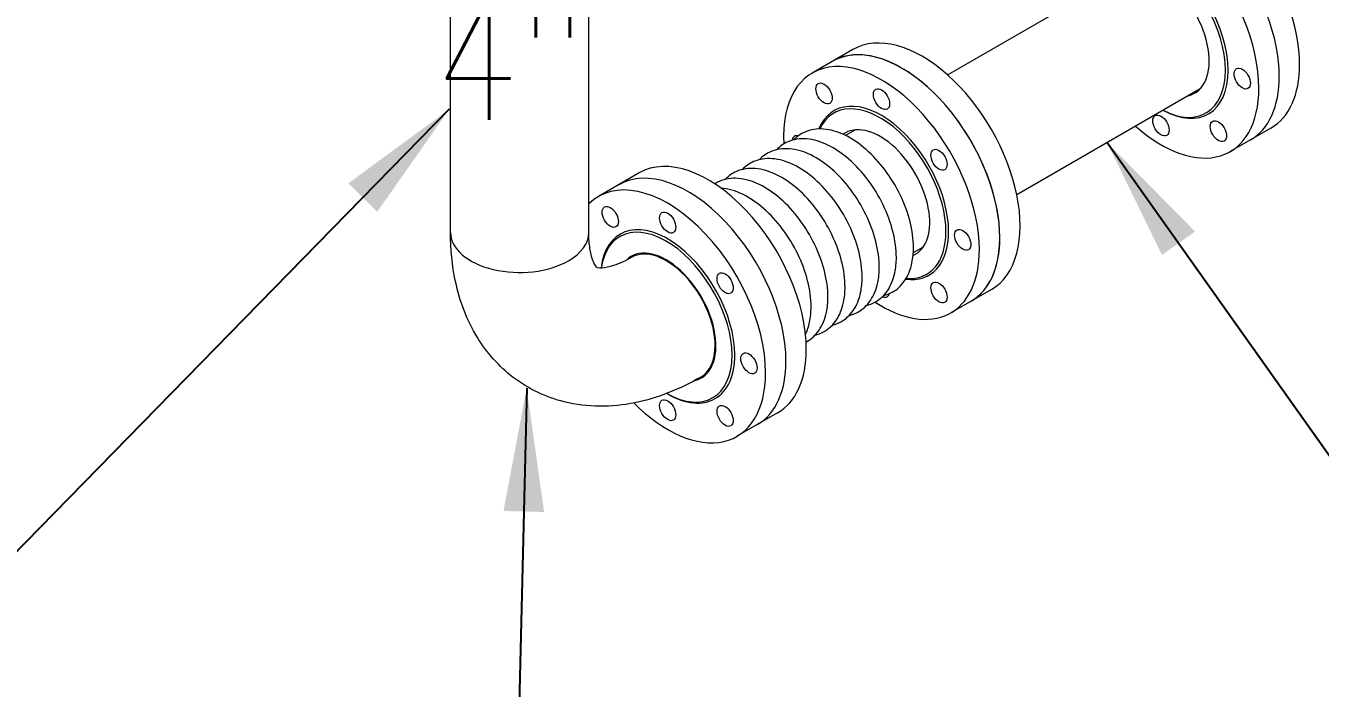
# Model space of a CAD drawing. Header units: millimetres. Extents: x -312439 to 477422, y -331570 to 212570.
# Drawn here: x 349937 to 351247, y 153624 to 154295 of the extents above; entities that cross this region are included whole.
import ezdxf

# ---------------------------------------------------------------- set-up
doc = ezdxf.new("R2010")
doc.units = ezdxf.units.MM
doc.layers.add('ARCONDTEXTO', color=4, linetype='Continuous')
doc.layers.add('TEXTO FORMATO', color=4, linetype='Continuous')
doc.styles.add('ROMAND', font='ROMAND.SHX')
doc.styles.add('ROMANS', font='romans.shx', dxfattribs={"height": 187.5})
doc.dimstyles.new('1-50 (MILIMETRO)', dxfattribs={"dimscale": 0, "dimtxt": 125, "dimasz": 125, "dimexe": 100, "dimexo": 100, "dimgap": 50, "dimtad": 0, "dimdec": 0, "dimzin": 0, "dimdsep": 46, "dimtxsty": 'ROMAND', "dimcen": -390, "dimclrd": 1, "dimclre": 1, "dimclrt": 3, "dimadec": 0, "dimazin": 0, "dimtfac": 1, "dimtdec": 0, "dimtix": 1, "dimtmove": 2, "dimatfit": 2, "dimfxl": 1, "dimtvp": 1, "dimtolj": 1, "dimtzin": 0, "dimarcsym": 0})

msp = doc.modelspace()

# ---------------------------------------------------------------- linework, layer by layer
at = {"color": 5, "linetype": 'Continuous', "lineweight": 0, "extrusion": (4.44089e-16, 0.816497, 0.57735)}
for p, q in [((350366.904, 154085.749), (350366.904, 154533.192)), ((350506.893, 154085.749), (350506.893, 154533.192)), ((351055.869, 154352.484), (350870.254, 154245.32)), ((350774.377, 154271.07), (350733.154, 154247.27)), ((351125.863, 154231.251), (350940.248, 154124.086)), ((350776.839, 154189.76), (350766.872, 154184.006)), ((351197.533, 154191.524), (351156.31, 154167.724)), ((350557.87, 154146.07), (350516.647, 154122.27)), ((350845.424, 154070.966), (350835.458, 154065.212)), ((350914.61, 154028.179), (350873.387, 154004.379)), ((350585.861, 153922.845), (350586.764, 153922.324)), ((350698.103, 153903.179), (350656.881, 153879.379))]:
    msp.add_line(p, q, dxfattribs=at)
at = {"color": 5, "linetype": 'Continuous', "lineweight": 0}
for centre, major_axis, start_param, end_param in [((351127.416, 154312.97), (70.117, -121.446), 0.78539816, 2.7909146), ((351086.194, 154289.17), (70.117, -121.446), 0.78539816, 4.18979838), ((351106.805, 154301.07), (70.117, -121.446), 0.78539816, 2.81010391), ((351086.194, 154289.17), (48.071, -83.262), 0.78539816, 3.89695165), ((351084.808, 154288.37), (47.091, -81.565), 0.78539816, 3.8745889), ((351084.808, 154288.37), (35.518, -61.518), 6.11177289, 9.59619038), ((350844.493, 154149.624), (-70.117, 121.446), 3.14159265, 6.28318531), ((350823.882, 154137.724), (70.117, -121.446), 0.78539816, 3.14159265), ((350823.882, 154137.724), (-70.117, 121.446), 3.14159265, 6.28318531), ((350803.27, 154125.824), (70.117, -121.446), 0.78539816, 3.9923619), ((351127.416, 154312.97), (70.117, -121.446), 0, 0.78539816), ((351086.194, 154289.17), (48.071, -83.262), 5.52782631, 7.06858347), ((351084.808, 154288.37), (47.091, -81.565), 5.55018906, 7.06858347), ((351106.805, 154301.07), (70.117, -121.446), 0, 0.78539816), ((351086.194, 154289.17), (70.117, -121.446), 5.23497958, 7.06858347), ((350803.27, 154125.824), (48.071, -83.262), 0.78539816, 3.55968323), ((350801.885, 154125.024), (47.091, -81.565), 0.78539816, 3.52200324), ((350801.885, 154125.024), (35.518, -61.518), 6.2237155, 9.48424777), ((350720.998, 154173.324), (5.818, -10.076), 2.60384907, 3.80810869), ((350607.375, 154012.724), (70.117, -121.446), 0.78539816, 3.14159265), ((350627.987, 154024.624), (70.117, -121.446), 0.78539816, 3.14159265), ((350586.764, 154000.824), (70.117, -121.446), 0.78539816, 3.29268293), ((350586.764, 154000.824), (48.071, -83.262), 0.78539816, 3.79884436), ((350436.898, 154085.749), (69.994, 0), 3.14159265, 5.49778714), ((350436.898, 154085.749), (69.994, 0), 5.49778714, 6.28318531), ((350585.378, 154000.024), (47.091, -81.565), 0.78539816, 3.77336116), ((350803.27, 154125.824), (48.071, -83.262), 5.86509473, 7.06858347), ((350801.885, 154125.024), (47.091, -81.565), 5.90277472, 7.06858347), ((350823.882, 154137.724), (70.117, -121.446), 0, 0.78539816), ((350585.378, 154000.024), (35.518, -61.518), 6.10360239, 9.5816852), ((350585.378, 154000.024), (34.997, -60.617), 0.78539816, 3.14159265), ((350607.375, 154012.724), (35.518, -61.518), 3.4564323, 3.48123897), ((350607.375, 154012.724), (34.293, -59.397), 3.40881303, 3.43412722), ((350607.375, 154012.724), (30.619, -53.033), 3.26055564, 3.28804618), ((350803.27, 154125.824), (70.117, -121.446), 5.43241606, 7.06858347), ((350803.27, 154030.824), (-5.818, 10.076), 2.47507662, 3.14159265), ((350803.27, 154030.824), (-5.818, 10.076), 3.14159265, 3.67933624), ((350585.378, 154000.024), (34.997, -60.617), 0, 0.78539816), ((350627.987, 154024.624), (70.117, -121.446), 0, 0.78539816), ((350585.378, 154000.024), (47.091, -81.565), 5.50507044, 7.06858347), ((350586.764, 154000.824), (48.071, -83.262), 5.49778714, 7.06858347), ((350607.375, 154012.724), (30.619, -53.033), 6.13673178, 6.16422232), ((350607.375, 154012.724), (70.117, -121.446), 0, 0.78539816), ((350586.764, 154000.824), (70.117, -121.446), 5.14508937, 7.06858347), ((350607.375, 154012.724), (35.518, -61.518), 5.94353899, 5.96834566), ((350607.375, 154012.724), (34.293, -59.397), 5.99065074, 6.01596493)]:
    msp.add_ellipse(centre, major_axis=major_axis, ratio=0.57735027, start_param=start_param, end_param=end_param, dxfattribs=at)
for centre, major_axis in [((351168.466, 154241.67), (-5.818, 10.076)), ((350745.095, 154226.587), (5.818, -10.076)), ((350803.27, 154220.824), (5.818, -10.076)), ((351086.194, 154194.17), (-5.818, 10.076)), ((351144.369, 154188.407), (-5.818, 10.076)), ((350861.446, 154159.412), (-5.818, 10.076)), ((350528.589, 154101.587), (5.818, -10.076)), ((350586.764, 154095.824), (5.818, -10.076)), ((350885.543, 154078.324), (-5.818, 10.076)), ((350644.939, 154034.412), (-5.818, 10.076)), ((350861.446, 154025.061), (-5.818, 10.076)), ((350669.036, 153953.324), (-5.818, 10.076)), ((350586.764, 153905.824), (-5.818, 10.076)), ((350644.939, 153900.061), (-5.818, 10.076))]:
    msp.add_ellipse(centre, major_axis=major_axis, ratio=0.57735027, dxfattribs=at)
for points, knots in [([(350835.621, 154070.459), (350835.621, 154078.828), (350834.416, 154087.748), (350829.82, 154105.838), (350826.433, 154115.004), (350817.856, 154132.684), (350812.675, 154141.197), (350801.008, 154156.775), (350794.524, 154163.837), (350780.818, 154175.824), (350773.595, 154180.739), (350759.043, 154187.816), (350751.706, 154189.986), (350737.909, 154191.045), (350731.408, 154190.075), (350721.364, 154185.663), (350717.514, 154182.948), (350714.261, 154179.548)], [0, 0, 0, 0, 0.33115718, 0.33115718, 0.66127893, 0.66127893, 0.98996292, 0.98996292, 1.3188617, 1.3188617, 1.6494604, 1.6494604, 1.97984251, 1.97984251, 2.29269857, 2.29269857, 2.52313384, 2.52313384, 2.52313384, 2.52313384]), ([(350818.3, 154060.459), (350818.3, 154068.828), (350817.096, 154077.748), (350812.499, 154095.838), (350809.113, 154105.004), (350800.536, 154122.684), (350795.354, 154131.197), (350783.687, 154146.775), (350777.204, 154153.837), (350763.497, 154165.824), (350756.274, 154170.739), (350741.722, 154177.816), (350734.385, 154179.986), (350720.588, 154181.045), (350714.087, 154180.075), (350704.043, 154175.663), (350700.193, 154172.948), (350696.94, 154169.548)], [0, 0, 0, 0, 0.33115718, 0.33115718, 0.66127893, 0.66127893, 0.98996292, 0.98996292, 1.3188617, 1.3188617, 1.6494604, 1.6494604, 1.97984251, 1.97984251, 2.29269857, 2.29269857, 2.52313384, 2.52313384, 2.52313384, 2.52313384]), ([(350800.98, 154050.459), (350800.98, 154058.828), (350799.775, 154067.748), (350795.179, 154085.838), (350791.792, 154095.004), (350783.215, 154112.684), (350778.034, 154121.197), (350766.367, 154136.775), (350759.883, 154143.837), (350746.177, 154155.824), (350738.953, 154160.739), (350724.402, 154167.816), (350717.065, 154169.986), (350703.268, 154171.045), (350696.767, 154170.075), (350686.723, 154165.663), (350682.873, 154162.948), (350679.62, 154159.548)], [0, 0, 0, 0, 0.33115718, 0.33115718, 0.66127893, 0.66127893, 0.98996292, 0.98996292, 1.3188617, 1.3188617, 1.6494604, 1.6494604, 1.97984251, 1.97984251, 2.29269857, 2.29269857, 2.52313384, 2.52313384, 2.52313384, 2.52313384]), ([(350766.339, 154030.459), (350766.339, 154038.828), (350765.134, 154047.748), (350760.538, 154065.838), (350757.151, 154075.004), (350748.574, 154092.684), (350743.393, 154101.197), (350731.726, 154116.775), (350725.242, 154123.837), (350711.536, 154135.824), (350704.312, 154140.739), (350689.761, 154147.816), (350682.424, 154149.986), (350668.627, 154151.045), (350662.126, 154150.075), (350652.082, 154145.663), (350648.232, 154142.948), (350644.979, 154139.548)], [0, 0, 0, 0, 0.33115718, 0.33115718, 0.66127893, 0.66127893, 0.98996292, 0.98996292, 1.3188617, 1.3188617, 1.6494604, 1.6494604, 1.97984251, 1.97984251, 2.29269857, 2.29269857, 2.52313384, 2.52313384, 2.52313384, 2.52313384]), ([(350783.659, 154040.459), (350783.659, 154048.828), (350782.455, 154057.748), (350777.858, 154075.838), (350774.472, 154085.004), (350765.895, 154102.684), (350760.713, 154111.197), (350749.046, 154126.775), (350742.563, 154133.837), (350728.856, 154145.824), (350721.633, 154150.739), (350707.081, 154157.816), (350699.744, 154159.986), (350685.947, 154161.045), (350679.446, 154160.075), (350669.402, 154155.663), (350665.552, 154152.948), (350662.299, 154149.548)], [0, 0, 0, 0, 0.33115718, 0.33115718, 0.66127893, 0.66127893, 0.98996292, 0.98996292, 1.3188617, 1.3188617, 1.6494604, 1.6494604, 1.97984251, 1.97984251, 2.29269857, 2.29269857, 2.52313384, 2.52313384, 2.52313384, 2.52313384]), ([(350749.018, 154020.459), (350749.018, 154028.828), (350747.814, 154037.748), (350743.217, 154055.838), (350739.831, 154065.004), (350731.254, 154082.684), (350726.072, 154091.197), (350714.405, 154106.775), (350707.922, 154113.837), (350694.215, 154125.824), (350686.992, 154130.739), (350672.44, 154137.816), (350665.103, 154139.986), (350651.306, 154141.045), (350644.805, 154140.075), (350637.45, 154136.844), (350635.933, 154136.04), (350634.482, 154135.129)], [0, 0, 0, 0, 0.33115718, 0.33115718, 0.66127893, 0.66127893, 0.98996292, 0.98996292, 1.3188617, 1.3188617, 1.6494604, 1.6494604, 1.97984251, 1.97984251, 2.29269857, 2.29269857, 2.37770372, 2.37770372, 2.37770372, 2.37770372]), ([(350731.947, 154010.519), (350731.947, 154018.908), (350730.739, 154027.846), (350726.131, 154045.971), (350722.736, 154055.152), (350714.14, 154072.859), (350708.948, 154081.383), (350697.257, 154096.98), (350690.76, 154104.05), (350677.023, 154116.049), (350669.783, 154120.967), (350655.235, 154128.023), (350647.92, 154130.184), (350640.847, 154130.732)], [0, 0, 0, 0, 0.33140217, 0.33140217, 0.66175647, 0.66175647, 0.99064223, 0.99064223, 1.31975085, 1.31975085, 1.65059858, 1.65059858, 1.97928436, 1.97928436, 1.97928436, 1.97928436]), ([(350620.375, 153939.407), (350599.329, 153927.256), (350576.965, 153918.09), (350530.286, 153908.653), (350505.798, 153908.317), (350463.544, 153918.857), (350445.705, 153927.323), (350415.778, 153950.153), (350403.567, 153964.116), (350383.368, 153996.992), (350376.226, 154016.264), (350368.475, 154052.283), (350366.904, 154068.922), (350366.904, 154085.749)], [1.57079633, 1.57079633, 1.57079633, 1.57079633, 1.88495559, 1.88495559, 2.1921911, 2.1921911, 2.43041341, 2.43041341, 2.65917144, 2.65917144, 2.92406257, 2.92406257, 3.14159265, 3.14159265, 3.14159265, 3.14159265]), ([(350550.381, 154060.641), (350542.475, 154056.076), (350535.374, 154053.15), (350524.315, 154049.987), (350520.385, 154049.708), (350515.353, 154049.91), (350515.392, 154050.236), (350515.376, 154050.246), (350514.762, 154050.323), (350511.497, 154056.132), (350509.35, 154061.485), (350507.342, 154074.149), (350506.893, 154079.61), (350506.893, 154085.749)], [1.57079633, 1.57079633, 1.57079633, 1.57079633, 1.81792283, 1.81792283, 2.06181007, 2.06181007, 2.37173543, 2.37173543, 2.68589469, 2.68589469, 2.97542219, 2.97542219, 3.14159265, 3.14159265, 3.14159265, 3.14159265]), ([(350787.971, 154011.878), (350791.021, 154012.623), (350793.941, 154013.747), (350801.679, 154017.982), (350805.983, 154021.974), (350812.874, 154032.066), (350815.357, 154038.263), (350817.805, 154049.932), (350818.3, 154055.083), (350818.3, 154060.459)], [5.330847791, 5.330847791, 5.330847791, 5.330847791, 5.484613654, 5.484613654, 5.768478993, 5.768478993, 6.070418601, 6.070418601, 6.283185307, 6.283185307, 6.283185307, 6.283185307]), ([(350805.291, 154021.878), (350808.342, 154022.623), (350811.262, 154023.747), (350818.999, 154027.982), (350823.303, 154031.974), (350830.195, 154042.066), (350832.678, 154048.263), (350835.125, 154059.932), (350835.621, 154065.083), (350835.621, 154070.459)], [5.330847791, 5.330847791, 5.330847791, 5.330847791, 5.484613654, 5.484613654, 5.768478993, 5.768478993, 6.070418601, 6.070418601, 6.283185307, 6.283185307, 6.283185307, 6.283185307]), ([(350770.65, 154001.878), (350773.701, 154002.623), (350776.621, 154003.747), (350784.358, 154007.982), (350788.662, 154011.974), (350795.554, 154022.066), (350798.037, 154028.263), (350800.484, 154039.932), (350800.98, 154045.083), (350800.98, 154050.459)], [5.330847791, 5.330847791, 5.330847791, 5.330847791, 5.484613654, 5.484613654, 5.768478993, 5.768478993, 6.070418601, 6.070418601, 6.283185307, 6.283185307, 6.283185307, 6.283185307]), ([(350753.33, 153991.878), (350756.38, 153992.623), (350759.3, 153993.747), (350767.038, 153997.982), (350771.342, 154001.974), (350778.233, 154012.066), (350780.716, 154018.263), (350783.164, 154029.932), (350783.659, 154035.083), (350783.659, 154040.459)], [5.330847791, 5.330847791, 5.330847791, 5.330847791, 5.484613654, 5.484613654, 5.768478993, 5.768478993, 6.070418601, 6.070418601, 6.283185307, 6.283185307, 6.283185307, 6.283185307]), ([(350726.934, 153974.997), (350727.082, 153975.075), (350727.23, 153975.155), (350732.397, 153977.982), (350736.701, 153981.974), (350743.592, 153992.066), (350746.075, 153998.263), (350748.523, 154009.932), (350749.018, 154015.083), (350749.018, 154020.459)], [5.476277919, 5.476277919, 5.476277919, 5.476277919, 5.484613654, 5.484613654, 5.768478993, 5.768478993, 6.070418601, 6.070418601, 6.283185307, 6.283185307, 6.283185307, 6.283185307]), ([(350736.009, 153981.878), (350739.06, 153982.623), (350741.98, 153983.747), (350749.717, 153987.982), (350754.021, 153991.974), (350760.913, 154002.066), (350763.396, 154008.263), (350765.843, 154019.932), (350766.339, 154025.083), (350766.339, 154030.459)], [5.330847791, 5.330847791, 5.330847791, 5.330847791, 5.484613654, 5.484613654, 5.768478993, 5.768478993, 6.070418601, 6.070418601, 6.283185307, 6.283185307, 6.283185307, 6.283185307]), ([(350726.309, 153982.707), (350728.129, 153986.512), (350729.499, 153990.677), (350731.449, 153999.958), (350731.947, 154005.125), (350731.947, 154010.519)], [5.87469727, 5.87469727, 5.87469727, 5.87469727, 6.070099697, 6.070099697, 6.283185307, 6.283185307, 6.283185307, 6.283185307])]:
    msp.add_open_spline(points, degree=3, knots=knots, dxfattribs=at)

# ---------------------------------------------------------------- texts
at = {"layer": 'ARCONDTEXTO', "linetype": 'Continuous', "lineweight": -3, "style": 'ROMANS', "width": 0.8}
msp.add_text('4"', height=125, dxfattribs=at).set_placement((350350.459, 154199.901))

# ---------------------------------------------------------------- leaders
at = {"layer": 'TEXTO FORMATO'}
for points in [[(350365.519, 154210.525), (349905.847, 153740.72), (349860.513, 153740.72)], [(351031.67, 154176.869), (351285.969, 153818.334), (351331.302, 153818.334)], [(350444.015, 153928.229), (350432.411, 153430.487), (350477.744, 153430.487)]]:
    msp.add_leader(points, dimstyle='1-50 (MILIMETRO)', override={"dimscale": 1}, dxfattribs=at)

doc.saveas('drawing.dxf')
